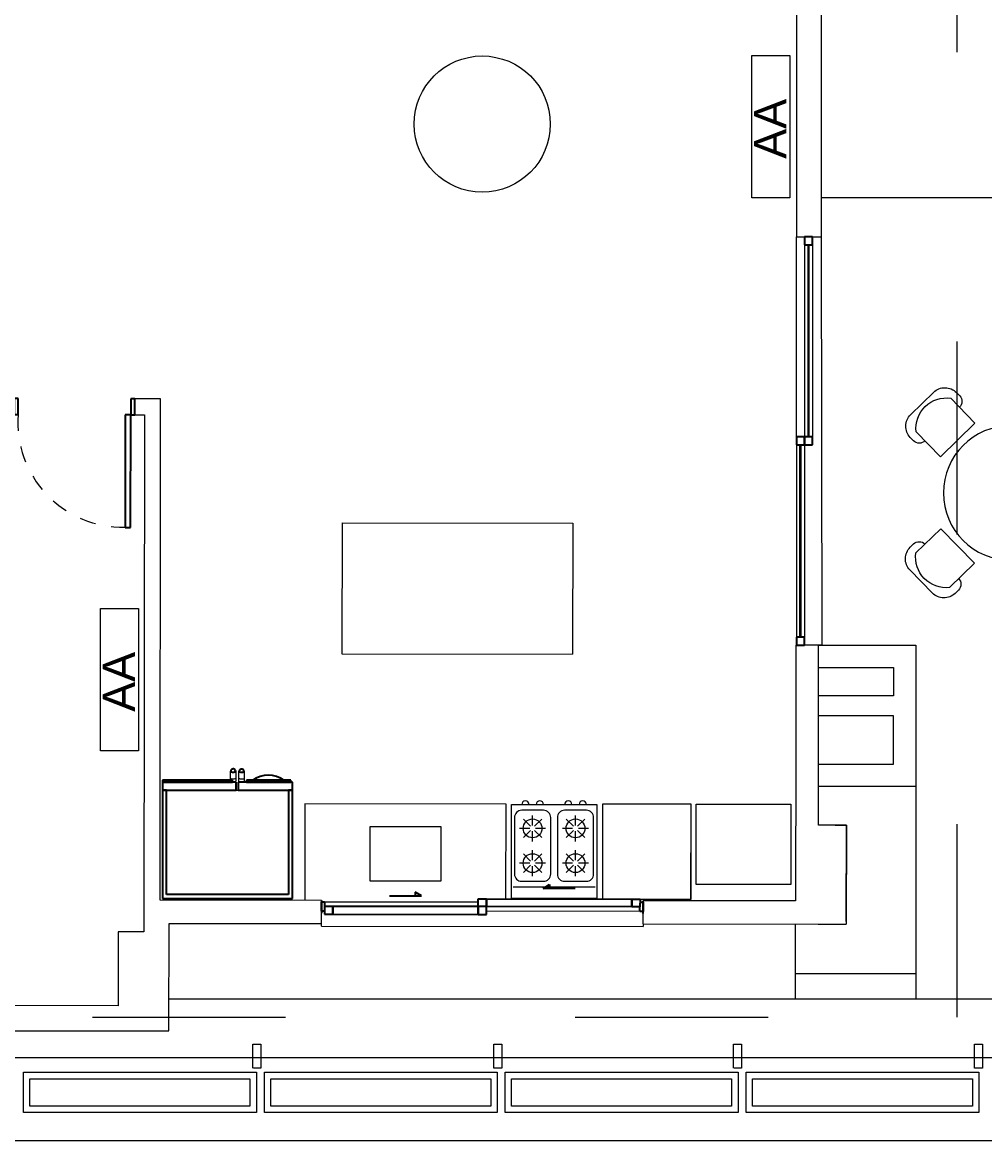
# Model space of a CAD drawing. Header units: millimetres. Extents: x 917 to 1168, y -421 to -23.
# Drawn here: x 1085.83 to 1091.81, y -361.33 to -354.38 of the extents above; entities that cross this region are included whole.
import ezdxf

# ---------------------------------------------------------------- set-up
doc = ezdxf.new("R2010")
doc.units = ezdxf.units.MM
doc.header["$LTSCALE"] = 0.1
for name, pattern in [('ACAD_ISO02W100', [15, 12, -3]), ('ACAD_ISO03W100', [30, 12, -18]), ('CONTINUA', [0]), ('Trazo', [0.00635, 0.003175, -0.003175])]:
    doc.linetypes.add(name, pattern=pattern)
doc.layers.get('0').update_dxf_attribs({"lineweight": 5})
for name, color, linetype, lineweight in [('00-Agua Fria', 5, 'ACAD_ISO02W100', 20), ('A-DOOR', 7, 'Continuous', 5), ('A-GENM', 7, 'Continuous', 5), ('A-GLAZ', 7, 'Continuous', 5), ('A-GLAZ-CURT', 7, 'Continuous', 5), ('A-GLAZ-CWMG', 7, 'Continuous', 5), ('A-GLAZ-SILL', 7, 'Continuous', 5), ('A-WALL', 7, 'Continuous', 5), ('Arq-Equipamiento', 250, 'Continuous', 5), ('MUEBLES', 250, 'Continuous', 5)]:
    doc.layers.add(name, color=color, linetype=linetype, lineweight=lineweight)
doc.layers.add('00-Ventilacion', color=3, linetype='Continuous')
doc.layers.add('A-DOOR-HDLN', color=5, linetype='Trazo', lineweight=5, true_color=0x0000ff)
doc.styles.get("Standard").update_dxf_attribs({"font": 'arial.ttf'})

# ---------------------------------------------------------------- blocks, each defined once
blk = doc.blocks.new('Windows_Opening-Slide_UFME_Fenetre_Coulissante_2V - 1_20 x 2_00-2724253-1-TORRE-ARQ-PB')
at = {"layer": 'A-GLAZ', "lineweight": 25}
for p, q in [((0.3775, 0.148), (0.4175, 0.1711)), ((0.4175, 0.1711), (0.4175, 0.148))]:
    blk.add_line(p, q, dxfattribs=at)
at = {"layer": 'A-GLAZ', "color": 8, "lineweight": 25}
for p, q in [((0.5775, 0.148), (0.3775, 0.148)), ((-1, 0.072), (-1, -0.008)), ((-0.5775, 0.1), (-0.3775, 0.1)), ((-0.4175, 0.1231), (-0.4175, 0.1)), ((-0.3775, 0.1), (-0.4175, 0.1231)), ((-0.025, 0.082), (0.025, 0.082)), ((-0.025, 0.034), (-0.025, 0.082)), ((0.025, 0.034), (0.025, 0.082)), ((0.025, 0.082), (0.93, 0.082)), ((0.025, 0.082), (0.025, 0.034)), ((0.93, 0.082), (0.93, 0.034)), ((0.93, 0.082), (0.98, 0.082)), ((0.93, 0.034), (0.93, 0.082)), ((0.98, 0.082), (0.98, 0.034)), ((1, -0.008), (1, 0.072)), ((-1, 0.063), (-0.98, 0.063)), ((-1, 0.005), (-1, 0.063)), ((-0.98, 0.005), (-1, 0.005)), ((-0.98, 0.063), (-0.98, 0.034)), ((-0.98, 0.034), (-0.98, -0.014)), ((-0.93, 0.034), (-0.98, 0.034)), ((-0.025, 0.034), (-0.93, 0.034)), ((-0.93, 0.034), (-0.93, -0.014)), ((-0.93, -0.014), (-0.93, 0.034)), ((-0.025, -0.014), (-0.025, 0.034)), ((0.025, 0.034), (-0.025, 0.034)), ((-0.025, 0.034), (-0.025, -0.014)), ((0.025, 0.034), (-0.025, 0.034)), ((0.025, -0.014), (0.025, 0.034)), ((0.93, 0.034), (0.025, 0.034)), ((0.98, 0.034), (0.93, 0.034)), ((0.98, 0.063), (1, 0.063)), ((0.98, 0.005), (0.98, 0.034)), ((1, 0.005), (0.98, 0.005)), ((1, 0.063), (1, 0.005)), ((-0.98, -0.014), (-0.93, -0.014)), ((-0.93, -0.014), (-0.025, -0.014)), ((-0.025, -0.014), (0.025, -0.014))]:
    blk.add_line(p, q, dxfattribs=at)
at = {"layer": 'A-GLAZ', "color": 8}
for p, q in [((-0.98, 0.063), (-0.025, 0.063)), ((0.98, 0.005), (0.025, 0.005))]:
    blk.add_line(p, q, dxfattribs=at)
at = {"layer": 'A-GLAZ-SILL', "color": 8}
for p, q in [((-1, -0.088), (-1, -0.072)), ((-1, -0.088), (1, -0.088)), ((1, -0.072), (1, -0.088))]:
    blk.add_line(p, q, dxfattribs=at)
blk = doc.blocks.new('Family5 - Puerta OPBLAK - Dormitorio-2880729-1-TORRE-ARQ-PB')
at = {"layer": 'A-DOOR', "color": 8, "lineweight": 25}
for p, q in [((-0.35, 0.05), (-0.375, 0.05)), ((-0.375, 0.05), (-0.375, -0.05)), ((-0.35, -0.05), (-0.35, 0.05)), ((0.375, 0.05), (0.35, 0.05)), ((0.35, 0.05), (0.35, -0.05)), ((0.375, -0.05), (0.375, 0.05)), ((-0.375, -0.05), (-0.35, -0.05)), ((0.35, -0.05), (0.315, -0.05)), ((0.315, -0.05), (0.315, -0.75)), ((0.35, -0.75), (0.35, -0.05)), ((0.35, -0.05), (0.375, -0.05)), ((0.315, -0.75), (0.35, -0.75))]:
    blk.add_line(p, q, dxfattribs=at)
at = {"layer": 'A-DOOR-HDLN', "color": 8}
blk.add_arc((0.3017, -0.0967), 0.6534, 175.89838, 271.16402, dxfattribs=at)
blk = doc.blocks.new('GE_Profile_Stainless_Steel_256_cu_ft_Side-by-Side_Refrigerator_ENERGY_STAR_7908 - GE_Profile_Stainless_Steel_256_cu_ft_Side-by-Side_Refrigerator_ENERGY_STAR_7908-2745218-2-TORRE-ARQ- PB _-2_14_')
at = {"layer": 'A-GENM', "color": 8, "lineweight": 25}
for p, q in [((-0.404, 0.4445), (-0.404, -0.2302)), ((0.404, 0.4445), (-0.404, 0.4445)), ((-0.3786, -0.2302), (-0.3786, 0.4191)), ((-0.3786, 0.4191), (0.3786, 0.4191)), ((0.3786, 0.4191), (0.3786, -0.2302)), ((0.404, -0.2302), (0.404, 0.4445)), ((-0.067, -0.2302), (-0.404, -0.2302)), ((-0.404, -0.2302), (-0.404, -0.2805)), ((-0.404, -0.2302), (-0.3786, -0.2302)), ((-0.067, -0.2805), (-0.067, -0.2302)), ((0.404, -0.2302), (-0.0543, -0.2302)), ((-0.0543, -0.2302), (-0.0543, -0.2805)), ((0.3786, -0.2302), (0.404, -0.2302)), ((0.404, -0.2805), (0.404, -0.2302)), ((-0.404, -0.2805), (-0.067, -0.2805)), ((-0.1175, -0.2805), (-0.3937, -0.2805)), ((-0.3937, -0.2805), (-0.3937, -0.2912)), ((-0.3937, -0.2912), (-0.1175, -0.2912)), ((-0.1552, -0.29), (-0.3526, -0.29)), ((-0.1175, -0.2912), (-0.1175, -0.2805)), ((-0.0543, -0.2805), (0.404, -0.2805)), ((0.404, -0.2805), (-0.0316, -0.2805)), ((-0.0316, -0.2805), (-0.0316, -0.2912)), ((-0.0316, -0.2912), (0.404, -0.2912)), ((0.404, -0.2912), (0.404, -0.2805))]:
    blk.add_line(p, q, dxfattribs=at)
at = {"layer": 'A-GENM', "color": 8}
for p, q in [((-0.0543, -0.2302), (-0.067, -0.2302)), ((-0.103, -0.3007), (-0.103, -0.2833)), ((-0.103, -0.3381), (-0.103, -0.3007)), ((-0.103, -0.3451), (-0.103, -0.3381)), ((-0.0712, -0.284), (-0.0712, -0.3014)), ((-0.0712, -0.3014), (-0.0712, -0.3391)), ((-0.0712, -0.3391), (-0.0712, -0.3462)), ((-0.0508, -0.3023), (-0.0508, -0.2849)), ((-0.0508, -0.3399), (-0.0508, -0.3023)), ((-0.0508, -0.347), (-0.0508, -0.3399)), ((-0.0191, -0.2912), (-0.0191, -0.3015)), ((-0.0191, -0.3015), (-0.0191, -0.3389)), ((-0.0191, -0.3389), (-0.0191, -0.346))]:
    blk.add_line(p, q, dxfattribs=at)
at = {"layer": 'A-GENM', "color": 8, "flags": 128}
for points in [[(-0.103, -0.3381), (-0.103, -0.3378), (-0.103, -0.3373), (-0.103, -0.3365), (-0.103, -0.3354), (-0.103, -0.3341), (-0.103, -0.3325), (-0.103, -0.3307), (-0.103, -0.3286), (-0.103, -0.3262), (-0.103, -0.3236), (-0.103, -0.3208), (-0.103, -0.3177), (-0.103, -0.3143), (-0.103, -0.3108), (-0.103, -0.307), (-0.103, -0.303), (-0.103, -0.3007)], [(-0.0191, -0.3015), (-0.0191, -0.3056), (-0.0191, -0.3096), (-0.0191, -0.3132), (-0.0191, -0.3167), (-0.0191, -0.3199), (-0.0191, -0.3229), (-0.0191, -0.3257), (-0.0191, -0.3281), (-0.0191, -0.3304), (-0.0191, -0.3324), (-0.0191, -0.3341), (-0.0191, -0.3356), (-0.0191, -0.3368), (-0.0191, -0.3377), (-0.0191, -0.3384), (-0.0191, -0.3388), (-0.0191, -0.3389)]]:
    blk.add_lwpolyline(points, dxfattribs=at)
at = {"layer": 'A-GENM', "color": 8, "lineweight": 25, "flags": 128}
for points in [[(-0.0712, -0.3462), (-0.0772, -0.3431), (-0.0836, -0.3415), (-0.0903, -0.3413), (-0.0968, -0.3425), (-0.103, -0.3451)], [(-0.103, -0.3451), (-0.1024, -0.3492), (-0.1009, -0.3529), (-0.0985, -0.3562), (-0.0953, -0.3587), (-0.0916, -0.3604), (-0.0876, -0.361), (-0.0836, -0.3606), (-0.0797, -0.3592), (-0.0764, -0.3569), (-0.0738, -0.3538), (-0.072, -0.3501), (-0.0712, -0.3462)], [(-0.0191, -0.346), (-0.0252, -0.3433), (-0.0317, -0.3421), (-0.0384, -0.3423), (-0.0449, -0.344), (-0.0508, -0.347)], [(-0.0508, -0.347), (-0.05, -0.351), (-0.0483, -0.3546), (-0.0456, -0.3577), (-0.0423, -0.36), (-0.0385, -0.3614), (-0.0344, -0.3618), (-0.0304, -0.3612), (-0.0267, -0.3595), (-0.0235, -0.357), (-0.0211, -0.3538), (-0.0196, -0.35), (-0.0191, -0.346)]]:
    blk.add_lwpolyline(points, dxfattribs=at)
at = {"layer": 'A-GENM', "color": 8, "lineweight": 25}
blk.add_arc((-0.2539, -0.1634), 0.1605, 232.06769, 307.93231, dxfattribs=at)
at = {"layer": 'A-GENM', "color": 8}
for centre, start_param, end_param in [((-0.0879, -0.302), 0.990204, 2.086934), ((-0.0341, -0.3028), 1.493351, 2.151389)]:
    blk.add_ellipse(centre, major_axis=(0.0304, 0), ratio=0.707107, start_param=start_param, end_param=end_param, dxfattribs=at)
for points in [[(-0.103, -0.3007), (-0.0991, -0.299), (-0.0915, -0.2973), (-0.0802, -0.298), (-0.074, -0.3001), (-0.0712, -0.3014)], [(-0.0508, -0.3023), (-0.0471, -0.3005), (-0.0396, -0.2984), (-0.0283, -0.2986), (-0.022, -0.3003), (-0.0191, -0.3015)]]:
    blk.add_open_spline(points, degree=3, knots=[0, 0, 0, 0, 0.4, 0.7, 1, 1, 1, 1], dxfattribs=at)
blk = doc.blocks.new('Cocina 51cm')
at = {"layer": 'MUEBLES', "color": 8}
for p, q in [((-0.255, -0.036), (0, -0.036)), ((0, -0.036), (0.255, -0.036)), ((-0.1908, -0.1273), (-0.1462, -0.1718)), ((-0.1335, -0.1035), (-0.1335, -0.1666)), ((-0.0762, -0.1273), (-0.1207, -0.1718)), ((0.0762, -0.1273), (0.1207, -0.1718)), ((0.1335, -0.1035), (0.1335, -0.1666)), ((0.1908, -0.1273), (0.1462, -0.1718)), ((-0.2145, -0.1846), (-0.1515, -0.1846)), ((-0.1462, -0.1973), (-0.1908, -0.2419)), ((-0.1335, -0.2026), (-0.1335, -0.2656)), ((-0.1207, -0.1973), (-0.0762, -0.2419)), ((-0.1154, -0.1846), (-0.0524, -0.1846)), ((0.0524, -0.1846), (0.1154, -0.1846)), ((0.1207, -0.1973), (0.0762, -0.2419)), ((0.1335, -0.2026), (0.1335, -0.2656)), ((0.1462, -0.1973), (0.1908, -0.2419)), ((0.1515, -0.1846), (0.2145, -0.1846)), ((-0.1908, -0.3433), (-0.1462, -0.3879)), ((-0.1335, -0.3196), (-0.1335, -0.3826)), ((-0.0762, -0.3433), (-0.1207, -0.3879)), ((0.0762, -0.3433), (0.1207, -0.3879)), ((0.1335, -0.3196), (0.1335, -0.3826)), ((0.1908, -0.3433), (0.1462, -0.3879)), ((-0.2145, -0.4006), (-0.1515, -0.4006)), ((-0.1462, -0.4134), (-0.1908, -0.4579)), ((-0.1207, -0.4134), (-0.0762, -0.4579)), ((-0.1154, -0.4006), (-0.0524, -0.4006)), ((0.0524, -0.4006), (0.1154, -0.4006)), ((0.1207, -0.4134), (0.0762, -0.4579)), ((0.1462, -0.4134), (0.1908, -0.4579)), ((0.1515, -0.4006), (0.2145, -0.4006)), ((-0.1335, -0.4187), (-0.1335, -0.4817)), ((0.1335, -0.4187), (0.1335, -0.4817))]:
    blk.add_line(p, q, dxfattribs=at)
blk.add_lwpolyline([(-0.265, 0.036), (0.265, 0.036), (0.265, -0.5492), (-0.265, -0.5492)], close=True, dxfattribs=at)
for points in [[(-0.201, -0.5132), (-0.0659, -0.5132, 0.414214), (-0.0209, -0.4682), (-0.0209, -0.117, 0.414214), (-0.0659, -0.072), (-0.201, -0.072, 0.414214), (-0.246, -0.117), (-0.246, -0.4682, 0.414214)], [(0.0659, -0.5132), (0.201, -0.5132, 0.414214), (0.246, -0.4682), (0.246, -0.117, 0.414214), (0.201, -0.072), (0.0659, -0.072, 0.414214), (0.0209, -0.117), (0.0209, -0.4682, 0.414214)]]:
    blk.add_lwpolyline(points, format="xyb", close=True, dxfattribs=at)
for centre in [(-0.1335, -0.1846), (0.1335, -0.1846), (-0.1335, -0.4006), (0.1335, -0.4006)]:
    blk.add_circle(centre, 0.0585, dxfattribs=at)
for centre in [(-0.1782, -0.5492), (-0.0887, -0.5492), (0.0887, -0.5492), (0.1782, -0.5492)]:
    blk.add_arc(centre, 0.0225, 180, 0, dxfattribs=at)
blk = doc.blocks.new('mesad')
at = {"layer": 'MUEBLES'}
for points in [[(-0.3235, 0.533), (-0.3235, 0.533, 0.414214), (-0.3245, 0.6037), (-0.3454, 0.6241, 0.414214), (-0.4868, 0.6222), (-0.6263, 0.4788, 0.414214), (-0.6244, 0.3374), (-0.6035, 0.3171, 0.414214), (-0.5328, 0.318), (-0.5328, 0.318)], [(0.3235, 0.533), (0.3235, 0.533, -0.414214), (0.3245, 0.6037), (0.3454, 0.6241, -0.414214), (0.4868, 0.6222), (0.6263, 0.4788, -0.414214), (0.6244, 0.3374), (0.6035, 0.3171, -0.414214), (0.5328, 0.318), (0.5328, 0.318)], [(-0.533, -0.3235), (-0.533, -0.3235, 0.414214), (-0.6037, -0.3245), (-0.6241, -0.3454, 0.414214), (-0.6222, -0.4868), (-0.4788, -0.6263, 0.414214), (-0.3374, -0.6244), (-0.3171, -0.6035, 0.414214), (-0.318, -0.5328), (-0.318, -0.5328)], [(0.533, -0.3235), (0.533, -0.3235, -0.414214), (0.6037, -0.3245), (0.6241, -0.3454, -0.414214), (0.6222, -0.4868), (0.4788, -0.6263, -0.414214), (0.3374, -0.6244), (0.3171, -0.6035, -0.414214), (0.318, -0.5328), (0.318, -0.5328)]]:
    blk.add_lwpolyline(points, format="xyb", dxfattribs=at)
for points in [[(-0.5893, 0.3731), (-0.4344, 0.2223), (-0.2251, 0.4372), (-0.3801, 0.5881, 0.490132)], [(0.5893, 0.3731), (0.4344, 0.2223), (0.2251, 0.4372), (0.3801, 0.5881, -0.490132)], [(-0.3731, -0.5893), (-0.2223, -0.4344), (-0.4372, -0.2251), (-0.5881, -0.3801, 0.490132)], [(0.3731, -0.5893), (0.2223, -0.4344), (0.4372, -0.2251), (0.5881, -0.3801, -0.490132)]]:
    blk.add_lwpolyline(points, format="xyb", close=True, dxfattribs=at)
at = {"layer": 'MUEBLES', "ltscale": 1e-05}
blk.add_circle((0, 0), 0.4185, dxfattribs=at)
blk = doc.blocks.new('Montante rectangular - 50 x 150mm-V30-02 Torre PB')
at = {"layer": 'A-GLAZ-CWMG', "color": 8}
for p, q in [((-0.025, 0.075), (0.025, 0.075)), ((-0.025, 0.0421), (-0.025, 0.075)), ((0.025, 0.075), (0.025, 0.0378)), ((-0.025, -0.075), (-0.025, 0.0421)), ((0.025, 0.0378), (0.025, -0.075)), ((0.025, -0.075), (-0.025, -0.075))]:
    blk.add_line(p, q, dxfattribs=at)
blk = doc.blocks.new('Montante rectangular - 50 x 150mm-V31-02 Torre PB')
at = {"layer": 'A-GLAZ-CWMG', "color": 8}
for p, q in [((-0.025, 0.075), (-0.018, 0.075)), ((-0.025, -0.0464), (-0.025, 0.075)), ((-0.0166, 0.075), (-0.0038, 0.075)), ((-0.003, 0.075), (0.0092, 0.075)), ((0.0102, 0.075), (0.0217, 0.075)), ((0.025, 0.075), (0.025, -0.0598)), ((-0.025, -0.075), (-0.025, -0.0464)), ((0.025, -0.0598), (0.025, -0.075)), ((0.025, -0.075), (-0.025, -0.075))]:
    blk.add_line(p, q, dxfattribs=at)
blk = doc.blocks.new('T1-PB-2020')
at = {"color": 8, "lineweight": 5}
for p, q in [((4123.4565, 1258.9819), (4123.4554, 1257.1853)), ((4123.6108, 1257.1853), (4123.6125, 1258.9643)), ((4119.503, 1256.1782), (4119.343, 1256.1784)), ((4119.4998, 1253.0602), (4119.503, 1256.1782)), ((4119.3429, 1256.0784), (4119.4029, 1256.0783)), ((4119.4029, 1256.0783), (4119.3996, 1252.8628)), ((4120.6321, 1255.4065), (4120.6305, 1254.5926)), ((4120.6321, 1255.4065), (4122.0663, 1255.4036)), ((4122.0663, 1255.4036), (4122.0646, 1254.5897)), ((4123.4522, 1254.646), (4123.4515, 1253.9873)), ((4123.5921, 1253.5271), (4123.5932, 1254.646)), ((4123.5928, 1254.6461), (4124.1982, 1254.6461)), ((4124.1982, 1254.6461), (4124.1982, 1253.7663)), ((4120.6304, 1254.5926), (4122.0646, 1254.5897)), ((4123.5926, 1254.5061), (4124.0582, 1254.5061)), ((4124.0582, 1254.5061), (4124.0582, 1254.3311)), ((4124.0582, 1254.3311), (4123.5926, 1254.3313)), ((4124.0582, 1254.2061), (4123.5926, 1254.2061)), ((4124.0582, 1253.9063), (4124.0582, 1254.2061)), ((4123.4515, 1253.9873), (4123.4506, 1253.0563)), ((4123.5924, 1253.9063), (4124.0582, 1253.9063)), ((4124.1982, 1253.7663), (4123.5924, 1253.7661)), ((4124.1982, 1253.7661), (4124.1983, 1252.4474)), ((4120.4004, 1253.6593), (4120.3998, 1253.0593)), ((4121.6504, 1253.6581), (4120.4004, 1253.6593)), ((4121.6498, 1253.0681), (4121.6504, 1253.6581)), ((4122.2504, 1253.6575), (4122.2498, 1253.0675)), ((4122.8004, 1253.6569), (4122.2504, 1253.6575)), ((4122.7998, 1253.0569), (4122.8004, 1253.6569)), ((4120.805, 1253.1789), (4120.8053, 1253.5189)), ((4120.8053, 1253.5189), (4121.2453, 1253.5185)), ((4121.2453, 1253.5185), (4121.245, 1253.1785)), ((4123.7666, 1253.527), (4123.5921, 1253.5271)), ((4123.6966, 1253.5271), (4123.7666, 1253.5269)), ((4123.7654, 1252.927), (4123.7666, 1253.527)), ((4123.7666, 1253.5269), (4123.7654, 1252.912)), ((4121.245, 1253.1785), (4120.805, 1253.1789)), ((4120.5032, 1253.0592), (4119.4998, 1253.0602)), ((4123.4506, 1253.0563), (4122.5032, 1253.0572)), ((4119.555, 1252.2477), (4119.5557, 1252.9162)), ((4119.5557, 1252.9162), (4120.5031, 1252.9152)), ((4122.5031, 1252.9132), (4123.5915, 1252.9121)), ((4123.4504, 1252.4474), (4123.4504, 1252.9123)), ((4123.5915, 1252.9121), (4123.7654, 1252.9118)), ((4119.2406, 1252.863), (4119.2402, 1252.404)), ((4119.3996, 1252.8628), (4119.2406, 1252.863)), ((4124.1982, 1252.6025), (4123.4504, 1252.6027)), ((4119.2402, 1252.404), (4118.4326, 1252.4048)), ((4118.4024, 1252.2488), (4119.555, 1252.2477))]:
    blk.add_line(p, q, dxfattribs=at)
at = {"color": 8}
for p, q in [((4123.6112, 1257.4292), (4126.3245, 1257.4292)), ((4123.4554, 1257.1853), (4123.6108, 1257.1853)), ((4123.4554, 1255.9407), (4123.4554, 1257.1853)), ((4123.6082, 1257.1853), (4123.6125, 1254.646)), ((4123.6125, 1254.646), (4123.4554, 1254.646)), ((4119.555, 1252.4474), (4126.5243, 1252.4475)), ((4115.5998, 1251.5653), (4127.4511, 1251.5653))]:
    blk.add_line(p, q, dxfattribs=at)
for points in [[(4118.6514, 1251.9903), (4120.0986, 1251.9903), (4120.0986, 1251.7403), (4118.6514, 1251.7403)], [(4118.6914, 1251.9503), (4120.0586, 1251.9503), (4120.0586, 1251.7803), (4118.6914, 1251.7803)], [(4120.1483, 1251.9903), (4121.5955, 1251.9903), (4121.5955, 1251.7403), (4120.1483, 1251.7403)], [(4120.1883, 1251.9503), (4121.5555, 1251.9503), (4121.5555, 1251.7803), (4120.1883, 1251.7803)], [(4121.6452, 1251.9903), (4123.0924, 1251.9903), (4123.0924, 1251.7403), (4121.6452, 1251.7403)], [(4121.6852, 1251.9503), (4123.0524, 1251.9503), (4123.0524, 1251.7803), (4121.6852, 1251.7803)], [(4123.1421, 1251.9903), (4124.5893, 1251.9903), (4124.5893, 1251.7403), (4123.1421, 1251.7403)], [(4123.1821, 1251.9503), (4124.5493, 1251.9503), (4124.5493, 1251.7803), (4123.1821, 1251.7803)]]:
    blk.add_lwpolyline(points, close=True, dxfattribs=at)
at = {"color": 8, "lineweight": 5}
blk.add_circle((4121.5025, 1257.8859), 0.4233, dxfattribs=at)
at = {"layer": '00-Ventilacion', "color": 8, "lineweight": 5}
for p, q in [((4120.5031, 1252.9152), (4120.5031, 1252.9792)), ((4122.5031, 1252.9132), (4122.5031, 1252.9772))]:
    blk.add_line(p, q, dxfattribs=at)
blk.add_lwpolyline([(4122.8316, 1253.1569), (4122.8316, 1253.6569), (4123.4216, 1253.6569), (4123.4216, 1253.1569), (4122.8316, 1253.1569)], dxfattribs=at)
at = {"layer": 'A-GLAZ-CURT', "color": 8, "lineweight": 18}
for p, q in [((4123.5354, 1257.1353), (4123.5254, 1257.1353)), ((4123.5254, 1257.1353), (4123.5254, 1255.9407)), ((4123.5354, 1255.9407), (4123.5354, 1257.1353)), ((4123.5254, 1255.9407), (4123.5354, 1255.9407)), ((4123.4854, 1255.8907), (4123.4754, 1255.8907)), ((4123.4754, 1255.8907), (4123.4754, 1254.696)), ((4123.4854, 1254.696), (4123.4854, 1255.8907)), ((4123.4754, 1254.696), (4123.4854, 1254.696))]:
    blk.add_line(p, q, dxfattribs=at)
at = {"layer": 'A-GLAZ-CWMG', "color": 8, "lineweight": 25, "extrusion": (0, 0, -1)}
for p, q in [((4123.5554, 1257.1853), (4123.5054, 1257.1853)), ((4123.5054, 1257.1853), (4123.5054, 1257.1353)), ((4123.5554, 1257.1353), (4123.5554, 1257.1853)), ((4123.5054, 1257.1353), (4123.5554, 1257.1353)), ((4123.5054, 1255.9407), (4123.4554, 1255.9407)), ((4123.4554, 1255.9407), (4123.4554, 1255.8907)), ((4123.5054, 1255.8907), (4123.5054, 1255.9407)), ((4123.4554, 1255.8907), (4123.5054, 1255.8907))]:
    blk.add_line(p, q, dxfattribs=at)
at = {"layer": 'A-GLAZ-CWMG', "color": 8}
for p, q in [((4123.5054, 1257.1353), (4123.5054, 1255.9407)), ((4123.5554, 1257.1353), (4123.5554, 1255.9407)), ((4123.4554, 1255.8907), (4123.4554, 1254.696)), ((4123.5054, 1255.8907), (4123.5054, 1254.696))]:
    blk.add_line(p, q, dxfattribs=at)
at = {"layer": 'A-GLAZ-CWMG', "color": 8, "lineweight": 25}
for p, q in [((4123.5554, 1255.9407), (4123.5054, 1255.9407)), ((4123.5054, 1255.9407), (4123.5054, 1255.8907)), ((4123.5554, 1255.8907), (4123.5554, 1255.9407)), ((4123.5054, 1255.8907), (4123.5554, 1255.8907)), ((4123.5054, 1254.696), (4123.4554, 1254.696)), ((4123.4554, 1254.696), (4123.4554, 1254.646)), ((4123.4554, 1254.646), (4123.5054, 1254.646)), ((4123.5054, 1254.646), (4123.5054, 1254.696))]:
    blk.add_line(p, q, dxfattribs=at)
at = {"color": 8, "lineweight": 5, "xscale": -1, "rotation": 180}
blk.add_blockref('mesad', (4124.7874, 1255.5922), dxfattribs=at)
at = {"color": 8, "lineweight": 5}
for name, p, rotation in [('Family5 - Puerta OPBLAK - Dormitorio-2880729-1-TORRE-ARQ-PB', (4118.9679, 1256.1288), 359.942704280388), ('GE_Profile_Stainless_Steel_256_cu_ft_Side-by-Side_Refrigerator_ENERGY_STAR_7908 - GE_Profile_Stainless_Steel_256_cu_ft_Side-by-Side_Refrigerator_ENERGY_STAR_7908-2745218-2-TORRE-ARQ- PB _-2_14_', (4119.9193, 1253.5146), 180), ('Cocina 51cm', (4121.9489, 1253.1061), 180.0000005719432), ('Windows_Opening-Slide_UFME_Fenetre_Coulissante_2V - 1_20 x 2_00-2724253-1-TORRE-ARQ-PB', (4121.5031, 1252.9862), 359.9427042803882)]:
    blk.add_blockref(name, p, dxfattribs=dict(at, rotation=rotation))
at = {"color": 8, "extrusion": (0, 0, -1), "xscale": -1, "rotation": 180}
for name, p in [('Montante rectangular - 50 x 150mm-V31-02 Torre PB', (-4120.1024, 1252.0903)), ('Montante rectangular - 50 x 150mm-V30-02 Torre PB', (-4121.5993, 1252.0903)), ('Montante rectangular - 50 x 150mm-V31-02 Torre PB', (-4123.0896, 1252.0903)), ('Montante rectangular - 50 x 150mm-V30-02 Torre PB', (-4124.5865, 1252.0903))]:
    blk.add_blockref(name, p, dxfattribs=at)

msp = doc.modelspace()

# ---------------------------------------------------------------- linework, layer by layer
at = {"color": 8, "linetype": 'CONTINUA', "lineweight": 13}
msp.add_lwpolyline([(1089.99, -359.2377), (1089.4394, -359.2377), (1089.4394, -359.8272), (1089.99, -359.8272)], close=True, dxfattribs=at)
at = {"layer": '00-Agua Fria', "linetype": 'CONTINUA'}
msp.add_lwpolyline([(1092.1877, -360.8136), (1066.8241, -360.8136)], dxfattribs=at)
at = {"layer": 'A-WALL', "color": 8, "linetype": 'ACAD_ISO03W100', "lineweight": 20}
msp.add_lwpolyline([(984.2699, -343.4409), (984.2699, -360.5609), (1091.6449, -360.5609), (1091.6449, -343.4409), (984.2699, -343.4409)], dxfattribs=at)
at = {"layer": 'Arq-Equipamiento', "color": 8, "linetype": 'CONTINUA', "lineweight": 13}
for points in [[(1090.3677, -354.5822), (1090.6042, -354.5822), (1090.6042, -355.467), (1090.3677, -355.467)], [(1086.3196, -358.0206), (1086.5561, -358.0206), (1086.5561, -358.9055), (1086.3196, -358.9055)]]:
    msp.add_lwpolyline(points, close=True, dxfattribs=at)

# ---------------------------------------------------------------- block references
at = {"color": 2}
msp.add_blockref('T1-PB-2020', (-3032.8104, -1612.8946), dxfattribs=at)

# ---------------------------------------------------------------- texts
at = {"color": 8, "char_height": 0.2, "attachment_point": 1, "rotation": 90}
for insert in [(1090.3817, -355.2246), (1086.3336, -358.6631)]:
    msp.add_mtext_dynamic_manual_height_columns('AA', width=1, gutter_width=12.5, heights=[0], dxfattribs=dict(at, insert=insert))

doc.saveas('drawing.dxf')
